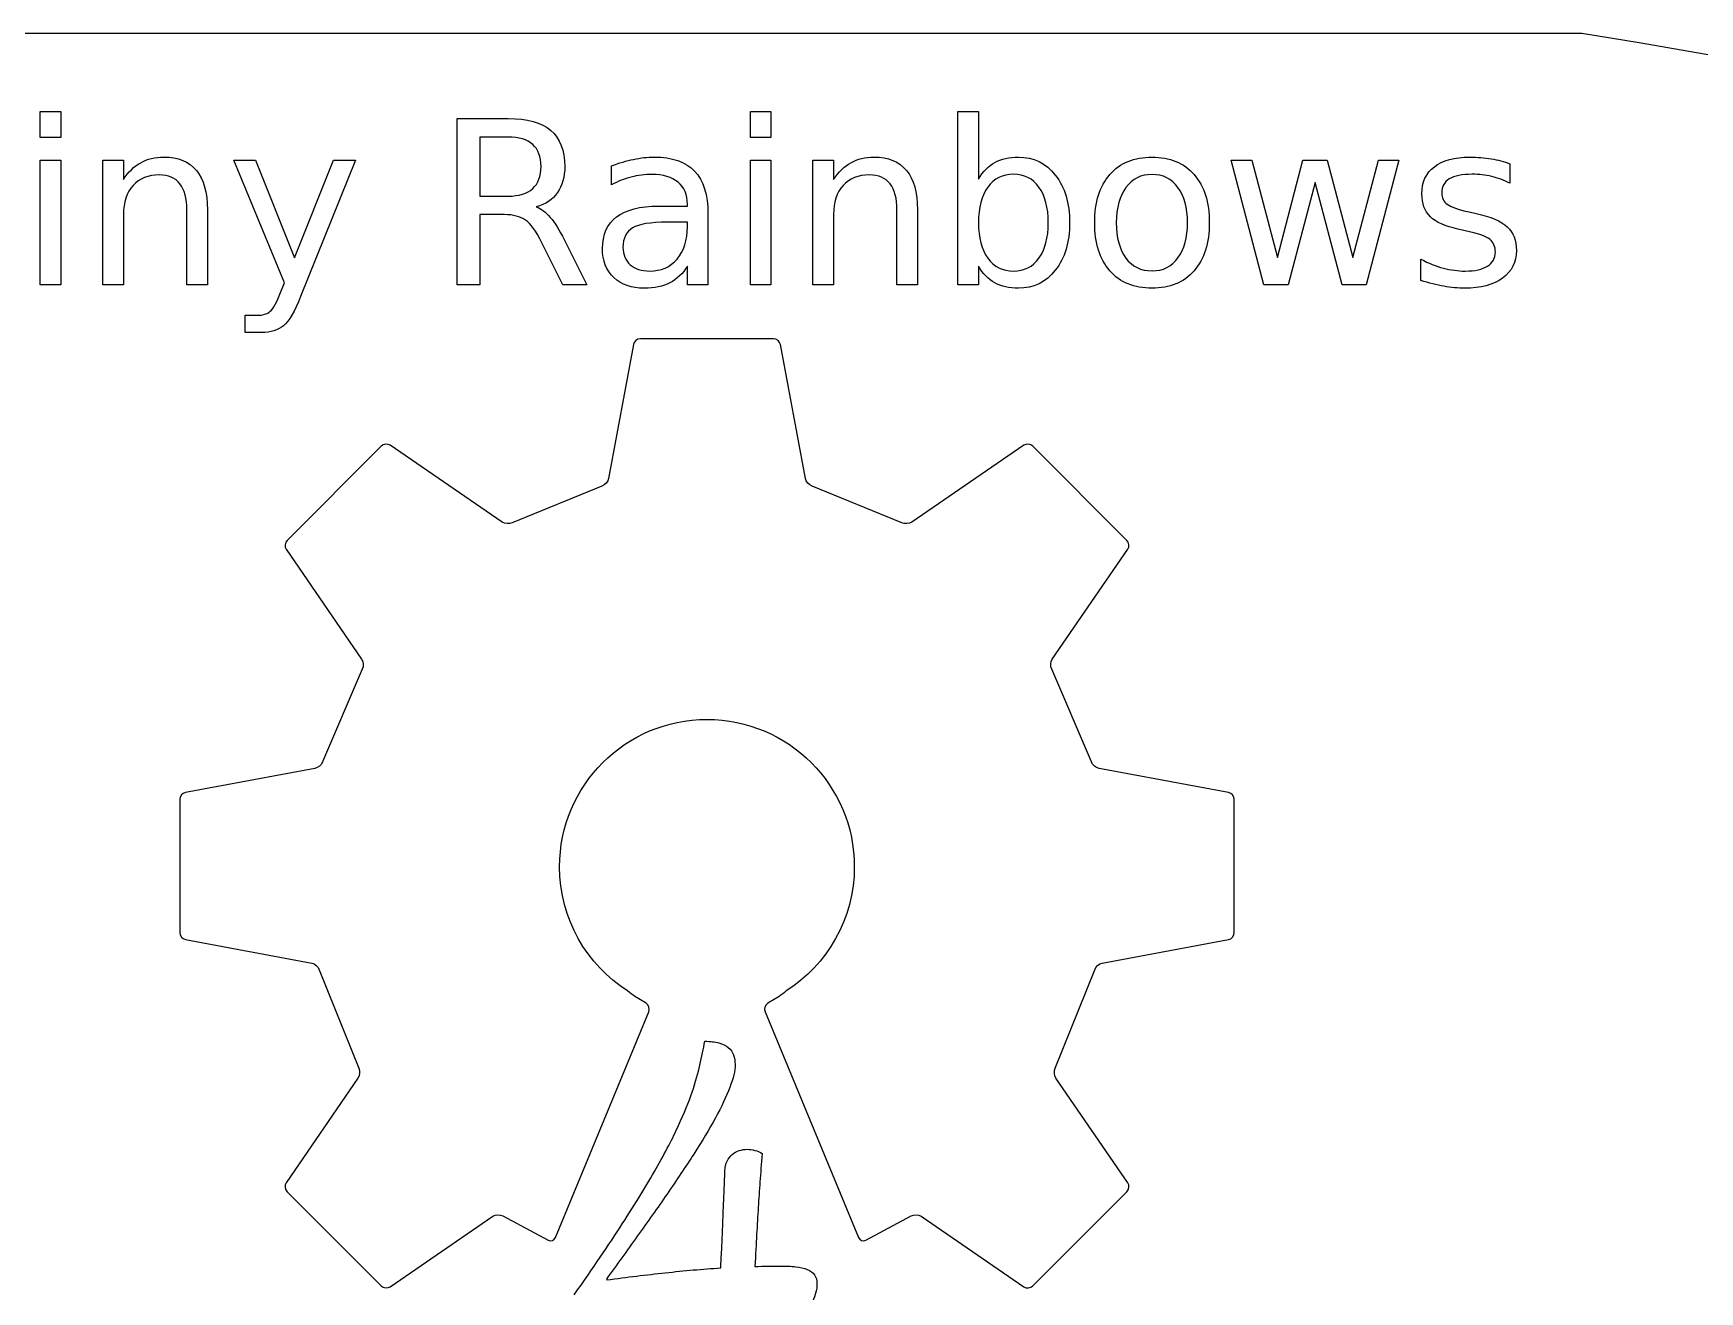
# Model space of a CAD drawing. Extents: x 1 to 248, y 2 to 47.
# Drawn here: x 201.64 to 220.31, y 32.56 to 46.67 of the extents above; entities that cross this region are included whole.
import ezdxf

# ---------------------------------------------------------------- set-up
doc = ezdxf.new("R2010")
doc.units = 0
doc.layers.get('0').update_dxf_attribs({"linetype": 'CONTINUOUS'})

msp = doc.modelspace()

# ---------------------------------------------------------------- linework, layer by layer
at = {"color": 1}
for p, q in [((199.388565, 46.66852), (218.988565, 46.66852)), ((208.36038, 43.179913), (208.081117, 41.679181)), ((209.931105, 43.244257), (208.437699, 43.244257)), ((210.287863, 41.679181), (210.008512, 43.179913)), ((205.534382, 42.041764), (204.478406, 40.985876)), ((206.888333, 41.190646), (205.634648, 42.051032)), ((212.734332, 42.051032), (211.480559, 41.190646)), ((213.890398, 40.985876), (212.83451, 42.041764)), ((208.006976, 41.594272), (207.001045, 41.182526)), ((211.367847, 41.182526), (210.362004, 41.594272)), ((204.469138, 40.88561), (205.314608, 39.653461)), ((213.054284, 39.653461), (213.899665, 40.88561)), ((205.32158, 39.541279), (204.876736, 38.503662)), ((213.491979, 38.503662), (213.047223, 39.541279)), ((204.790856, 38.429786), (203.339992, 38.159966)), ((215.028811, 38.159966), (213.577859, 38.429786)), ((203.275649, 38.082472), (203.275737, 36.589153)), ((215.092802, 36.589065), (215.092978, 38.082383)), ((203.34008, 36.511659), (204.755374, 36.248282)), ((213.613164, 36.248194), (215.028458, 36.51157)), ((204.839401, 36.173877), (205.281244, 35.070151)), ((213.087383, 35.070062), (213.529226, 36.173789)), ((208.502307, 35.796818), (208.375297, 35.874578)), ((209.993419, 35.874578), (209.866408, 35.796818)), ((207.486579, 33.173825), (208.533022, 35.702289)), ((209.835693, 35.702289), (210.882048, 33.173737)), ((205.272859, 34.957439), (204.468962, 33.785927)), ((213.899665, 33.785839), (213.09568, 34.957351)), ((204.478229, 33.685573), (205.534294, 32.629685)), ((212.834333, 32.629597), (213.890398, 33.685484)), ((205.63456, 32.620417), (206.785331, 33.410281)), ((206.895659, 33.414076), (207.40317, 33.14311)), ((210.965457, 33.143021), (211.472968, 33.413988)), ((211.583296, 33.410193), (212.734155, 32.620329))]:
    msp.add_line(p, q, dxfattribs=at)
at = {"color": 5}
for p, q in [((201.712637, 45.792279), (201.94257, 45.792279)), ((201.712637, 45.501111), (201.712637, 45.792279)), ((201.94257, 45.792279), (201.94257, 45.501111)), ((209.670396, 45.792279), (209.900329, 45.792279)), ((209.670396, 45.501111), (209.670396, 45.792279)), ((209.900329, 45.792279), (209.900329, 45.501111)), ((211.995997, 43.847825), (211.995997, 45.792278)), ((211.995997, 45.792278), (212.227178, 45.792278)), ((212.227178, 45.792278), (212.227178, 45.034991)), ((206.386319, 43.847825), (206.386319, 45.71355)), ((206.386319, 45.71355), (206.956156, 45.71355)), ((201.94257, 45.501111), (201.712637, 45.501111)), ((206.638749, 45.506109), (206.638749, 44.843795)), ((206.956156, 45.506109), (206.638749, 45.506109)), ((209.900329, 45.501111), (209.670396, 45.501111)), ((201.712637, 45.247432), (201.94257, 45.247432)), ((201.712637, 43.847825), (201.712637, 45.247432)), ((201.94257, 45.247432), (201.94257, 43.847825)), ((202.413703, 43.847825), (202.413703, 45.247432)), ((202.413703, 45.247432), (202.644885, 45.247432)), ((202.644885, 45.247432), (202.644885, 45.029993)), ((204.44815, 43.870319), (203.882053, 45.247432)), ((203.882053, 45.247432), (204.125737, 45.247432)), ((204.125737, 45.247432), (204.563112, 44.15274)), ((204.563112, 44.15274), (205.000495, 45.247432)), ((205.244171, 45.247432), (204.629347, 43.717862)), ((205.000495, 45.247432), (205.244171, 45.247432)), ((209.670396, 45.247432), (209.900329, 45.247432)), ((209.670396, 43.847825), (209.670396, 45.247432)), ((209.900329, 45.247432), (209.900329, 43.847825)), ((210.37147, 43.847825), (210.37147, 45.247432)), ((210.37147, 45.247432), (210.602652, 45.247432)), ((210.602652, 45.247432), (210.602652, 45.029993)), ((214.171635, 45.281172), (214.171635, 45.281172)), ((215.060137, 45.247432), (215.290069, 45.247432)), ((215.426279, 43.847825), (215.060137, 45.247432)), ((215.290069, 45.247432), (215.57749, 44.155239)), ((215.57749, 44.155239), (215.863654, 45.247432)), ((215.863654, 45.247432), (216.134833, 45.247432)), ((216.134833, 45.247432), (216.422246, 44.155239)), ((216.422246, 44.155239), (216.708418, 45.247432)), ((216.938359, 45.247432), (216.572208, 43.847825)), ((216.708418, 45.247432), (216.938359, 45.247432)), ((218.180557, 45.206194), (218.180509, 45.206193)), ((218.180509, 45.206193), (218.180509, 44.988755)), ((208.115837, 44.971259), (208.115837, 45.183699)), ((214.171635, 45.086227), (214.171635, 45.086227)), ((206.638749, 44.843795), (206.956156, 44.843795)), ((215.999872, 44.995003), (215.69745, 43.847825)), ((216.301037, 43.847825), (215.999872, 44.995003)), ((202.644885, 44.638853), (202.644885, 43.847825)), ((203.355921, 43.847825), (203.355921, 44.68509)), ((203.585854, 44.692588), (203.585854, 43.847825)), ((203.58587, 44.692588), (203.585854, 44.692588)), ((206.913668, 44.636353), (206.638749, 44.636353)), ((206.638749, 44.636353), (206.638749, 43.847825)), ((207.271073, 44.722579), (207.271073, 44.722579)), ((208.643186, 44.731327), (208.965599, 44.731327)), ((208.965599, 44.731327), (208.965599, 44.75382)), ((209.195531, 44.646351), (209.195531, 43.847825)), ((209.195531, 44.646351), (209.195531, 44.646351)), ((210.602652, 44.638853), (210.602652, 43.847825)), ((211.313688, 43.847825), (211.313688, 44.68509)), ((211.543621, 44.692588), (211.543621, 43.847825)), ((211.543637, 44.692588), (211.543621, 44.692588)), ((217.725666, 44.666346), (217.804419, 44.648851)), ((208.965583, 44.551377), (208.736892, 44.551377)), ((208.736892, 44.551377), (208.736908, 44.551377)), ((208.965583, 44.500142), (208.965583, 44.551377)), ((213.009456, 44.546379), (213.009456, 44.546379)), ((217.67943, 44.456404), (217.599467, 44.475149)), ((207.568489, 43.847825), (207.329803, 44.326441)), ((207.583482, 44.357682), (207.83966, 43.847825)), ((217.185839, 43.899061), (217.185839, 44.136494)), ((208.965599, 43.847825), (208.965599, 44.060265)), ((212.227178, 44.057766), (212.227178, 43.847825)), ((201.94257, 43.847825), (201.712637, 43.847825)), ((202.644885, 43.847825), (202.413703, 43.847825)), ((203.585854, 43.847825), (203.355921, 43.847825)), ((204.406879, 43.765349), (204.44815, 43.870319)), ((204.629347, 43.717862), (204.629315, 43.717862)), ((206.638749, 43.847825), (206.386319, 43.847825)), ((207.83966, 43.847825), (207.568489, 43.847825)), ((209.195531, 43.847825), (208.965599, 43.847825)), ((209.900329, 43.847825), (209.670396, 43.847825)), ((210.602652, 43.847825), (210.37147, 43.847825)), ((211.543621, 43.847825), (211.313688, 43.847825)), ((212.227178, 43.847825), (211.995997, 43.847825)), ((215.69745, 43.847825), (215.426279, 43.847825)), ((216.572208, 43.847825), (216.301037, 43.847825)), ((204.008236, 43.315475), (204.008236, 43.507921)), ((204.008236, 43.507921), (204.143204, 43.507921)), ((204.19194, 43.315475), (204.008236, 43.315475)), ((208.05728, 32.704243), (208.06228, 32.697143))]:
    msp.add_line(p, q, dxfattribs=at)
at = {"color": 1}
for points in [[(218.988565, 46.66852), (225.855255, 45.591094), (232.677145, 43.437989), (238.470165, 39.518142)], [(208.437699, 43.244257), (208.401776, 43.244257), (208.366912, 43.215306), (208.36038, 43.179913)], [(210.008512, 43.179913), (210.00198, 43.215306), (209.967116, 43.244257), (209.931105, 43.244257)], [(205.634648, 42.051032), (205.604904, 42.071421), (205.559802, 42.067272), (205.534382, 42.041764)], [(212.83451, 42.041764), (212.809002, 42.067272), (212.763988, 42.071421), (212.734332, 42.051032)], [(208.081117, 41.679181), (208.074409, 41.643787), (208.041222, 41.60557), (208.006976, 41.594272)], [(210.362004, 41.594272), (210.327846, 41.60557), (210.294571, 41.643787), (210.287863, 41.679181)], [(207.001045, 41.182526), (206.968741, 41.166639), (206.917901, 41.170257), (206.888333, 41.190646)], [(211.480559, 41.190646), (211.450902, 41.170257), (211.400063, 41.166639), (211.367847, 41.182526)], [(204.478406, 40.985876), (204.452986, 40.960368), (204.44875, 40.915266), (204.469138, 40.88561)], [(213.899665, 40.88561), (213.919878, 40.915266), (213.915906, 40.960368), (213.890398, 40.985876)], [(205.314608, 39.653461), (205.334908, 39.623628), (205.338085, 39.573319), (205.32158, 39.541279)], [(213.047223, 39.541279), (213.03063, 39.573319), (213.033807, 39.623628), (213.054284, 39.653461)], [(207.532828, 37.327207), (207.532828, 38.239315), (208.272294, 38.978692), (209.184314, 38.978692)], [(209.184314, 38.978692), (210.096333, 38.978692), (210.835711, 38.239315), (210.835711, 37.327207)], [(204.876736, 38.503662), (204.864909, 38.469592), (204.826338, 38.436405), (204.790856, 38.429786)], [(213.577859, 38.429786), (213.542554, 38.436405), (213.503895, 38.469592), (213.491979, 38.503662)], [(203.339992, 38.159966), (203.30451, 38.153258), (203.275649, 38.118483), (203.275649, 38.082472)], [(215.092978, 38.082383), (215.093067, 38.118483), (215.064116, 38.153258), (215.028811, 38.159966)], [(208.294978, 35.936097), (207.836805, 36.229482), (207.532828, 36.742731), (207.532828, 37.327207)], [(210.835711, 37.327207), (210.835711, 36.742731), (210.531822, 36.229482), (210.073561, 35.936097)], [(203.275737, 36.589153), (203.275737, 36.553142), (203.304687, 36.518102), (203.34008, 36.511659)], [(215.028458, 36.51157), (215.063763, 36.518013), (215.092802, 36.553054), (215.092802, 36.589065)], [(204.755374, 36.248282), (204.790768, 36.241839), (204.828633, 36.208211), (204.839401, 36.173877)], [(213.529226, 36.173789), (213.540083, 36.208123), (213.577683, 36.241751), (213.613164, 36.248194)], [(208.375297, 35.874578), (208.351819, 35.888876), (208.319956, 35.913502), (208.294978, 35.936097)], [(210.073561, 35.936097), (210.048759, 35.913502), (210.016808, 35.888876), (209.993419, 35.874578)], [(208.533022, 35.702289), (208.54688, 35.735564), (208.533022, 35.778018), (208.502307, 35.796818)], [(209.866408, 35.796818), (209.83587, 35.778018), (209.821924, 35.735564), (209.835693, 35.702289)], [(205.281244, 35.070151), (205.297043, 35.037758), (205.293336, 34.987095), (205.272859, 34.957439)], [(213.09568, 34.957351), (213.075379, 34.987007), (213.071584, 35.03767), (213.087383, 35.070062)], [(204.468962, 33.785927), (204.448661, 33.756271), (204.45281, 33.711081), (204.478229, 33.685573)], [(213.890398, 33.685484), (213.915906, 33.710992), (213.920054, 33.756183), (213.899665, 33.785839)], [(206.785331, 33.410281), (206.814987, 33.430581), (206.864679, 33.43217), (206.895659, 33.414076)], [(211.472968, 33.413988), (211.504036, 33.432082), (211.55364, 33.430581), (211.583296, 33.410193)], [(207.40317, 33.14311), (207.435298, 33.126693), (207.47281, 33.14055), (207.486579, 33.173825)], [(210.882048, 33.173737), (210.895817, 33.140462), (210.933241, 33.126693), (210.965457, 33.143021)], [(205.534294, 32.629685), (205.559713, 32.604353), (205.604816, 32.600205), (205.63456, 32.620417)], [(212.734155, 32.620329), (212.763811, 32.600117), (212.809002, 32.604265), (212.834333, 32.629597)]]:
    msp.add_open_spline(points, degree=3, dxfattribs=at)
at = {"color": 5}
for points in [[(206.956156, 45.71355), (207.169432, 45.71355), (207.328556, 45.66898), (207.433529, 45.579838)], [(207.433529, 45.579838), (207.538495, 45.490696), (207.590979, 45.356151), (207.590979, 45.176201)], [(207.231083, 45.422383), (207.169435, 45.4782), (207.077793, 45.506109), (206.956156, 45.506109)], [(207.324805, 45.176202), (207.324805, 45.285338), (207.293565, 45.367398), (207.231083, 45.422383)], [(202.644885, 45.029993), (202.699869, 45.114136), (202.764436, 45.177035), (202.838584, 45.21869)], [(202.838584, 45.21869), (202.913565, 45.260345), (202.99979, 45.281173), (203.097261, 45.281173)], [(203.097261, 45.281173), (203.258051, 45.281173), (203.379684, 45.231187), (203.462162, 45.131215)], [(208.115837, 45.183699), (208.19998, 45.21619), (208.281622, 45.24035), (208.360762, 45.256179)], [(208.360762, 45.256179), (208.439908, 45.272841), (208.516971, 45.281172), (208.591952, 45.281172)], [(208.591952, 45.281172), (208.794394, 45.281172), (208.9456, 45.228687), (209.045569, 45.123716)], [(210.602652, 45.029993), (210.657637, 45.114136), (210.7222, 45.177035), (210.796343, 45.21869)], [(210.796343, 45.21869), (210.871324, 45.260345), (210.957552, 45.281173), (211.055028, 45.281173)], [(211.055028, 45.281173), (211.215812, 45.281173), (211.337443, 45.231187), (211.419921, 45.131215)], [(212.227178, 45.034991), (212.275489, 45.118301), (212.336304, 45.179951), (212.409625, 45.21994)], [(212.409625, 45.21994), (212.483773, 45.260761), (212.572083, 45.281172), (212.674557, 45.281172)], [(212.674557, 45.281172), (212.844504, 45.281172), (212.98238, 45.213691), (213.088185, 45.078729)], [(213.699268, 45.086227), (213.813403, 45.216191), (213.970859, 45.281172), (214.171635, 45.281172)], [(214.171635, 45.281172), (214.371579, 45.281172), (214.528618, 45.216191), (214.642752, 45.086227)], [(217.335793, 45.173702), (217.429098, 45.245349), (217.56156, 45.281172), (217.733179, 45.281172)], [(217.733179, 45.281172), (217.818155, 45.281172), (217.898133, 45.274924), (217.973114, 45.262428)], [(217.973114, 45.262428), (218.04809, 45.249932), (218.117237, 45.231187), (218.180557, 45.206194)], [(203.046027, 45.081229), (202.921891, 45.081229), (202.824002, 45.041656), (202.752358, 44.962512)], [(203.278458, 44.982506), (203.226815, 45.048321), (203.149338, 45.081229), (203.046027, 45.081229)], [(203.462162, 45.131215), (203.544634, 45.032076), (203.58587, 44.885867), (203.58587, 44.692588)], [(207.231083, 44.927522), (207.293565, 44.984172), (207.324805, 45.067066), (207.324805, 45.176202)], [(207.590979, 45.176201), (207.590979, 45.058734), (207.563486, 44.961262), (207.508501, 44.883784)], [(208.334524, 45.057485), (208.258711, 45.038323), (208.185815, 45.009581), (208.115837, 44.971259)], [(208.568205, 45.086227), (208.488226, 45.086227), (208.410333, 45.076646), (208.334524, 45.057485)], [(208.860624, 44.998752), (208.791479, 45.057068), (208.694006, 45.086227), (208.568205, 45.086227)], [(209.045569, 45.123716), (209.145544, 45.018746), (209.195531, 44.859624), (209.195531, 44.646351)], [(211.003786, 45.081229), (210.879656, 45.081229), (210.781766, 45.041656), (210.710117, 44.962512)], [(211.236225, 44.982506), (211.184582, 45.048321), (211.107103, 45.081229), (211.003786, 45.081229)], [(211.419921, 45.131215), (211.502398, 45.032076), (211.543637, 44.885867), (211.543637, 44.692588)], [(212.618317, 45.088726), (212.496686, 45.088726), (212.400879, 45.040407), (212.330896, 44.943767)], [(212.904489, 44.943767), (212.835339, 45.040407), (212.739948, 45.088726), (212.618317, 45.088726)], [(213.088185, 45.078729), (213.194823, 44.943767), (213.248142, 44.766317), (213.248142, 44.546379)], [(213.529316, 44.546379), (213.529316, 44.776314), (213.585967, 44.956264), (213.699268, 45.086227)], [(214.171635, 45.086227), (214.048333, 45.086227), (213.95086, 45.037907), (213.879216, 44.941268)], [(214.462797, 44.940018), (214.391153, 45.037491), (214.294099, 45.086227), (214.171635, 45.086227)], [(214.642752, 45.086227), (214.756887, 44.956264), (214.813954, 44.776314), (214.813954, 44.546379)], [(217.195826, 44.868788), (217.195826, 45.000418), (217.242482, 45.102056), (217.335793, 45.173702)], [(217.503198, 45.036242), (217.446547, 45.001252), (217.418222, 44.948767), (217.418222, 44.878786)], [(217.760625, 45.088727), (217.646491, 45.088727), (217.560682, 45.071232), (217.503198, 45.036242)], [(217.978063, 45.063734), (217.90808, 45.080396), (217.835601, 45.088727), (217.760625, 45.088727)], [(218.180509, 44.988755), (218.115523, 45.022079), (218.048041, 45.047072), (217.978063, 45.063734)], [(202.752358, 44.962512), (202.680709, 44.883367), (202.644885, 44.775481), (202.644885, 44.638853)], [(203.355921, 44.68509), (203.355921, 44.817553), (203.3301, 44.916691), (203.278458, 44.982506)], [(206.956156, 44.843795), (207.077793, 44.843795), (207.169435, 44.871704), (207.231083, 44.927522)], [(207.508501, 44.883784), (207.454355, 44.806305), (207.375212, 44.752571), (207.271073, 44.722579)], [(208.965599, 44.75382), (208.965599, 44.859624), (208.930607, 44.941268), (208.860624, 44.998752)], [(210.710117, 44.962512), (210.638473, 44.883367), (210.602652, 44.775481), (210.602652, 44.638853)], [(211.313688, 44.68509), (211.313688, 44.817553), (211.287867, 44.916691), (211.236225, 44.982506)], [(212.330896, 44.943767), (212.261751, 44.847961), (212.227178, 44.715498), (212.227178, 44.546379)], [(213.009456, 44.546379), (213.009456, 44.715498), (212.974467, 44.847961), (212.904489, 44.943767)], [(213.879216, 44.941268), (213.807567, 44.845461), (213.771742, 44.713832), (213.771742, 44.546379)], [(214.57027, 44.546379), (214.57027, 44.712166), (214.534446, 44.843379), (214.462797, 44.940018)], [(217.290806, 44.61261), (217.227486, 44.675093), (217.195826, 44.760485), (217.195826, 44.868788)], [(217.418222, 44.878786), (217.418222, 44.825468), (217.438642, 44.783396), (217.479483, 44.752572)], [(207.149855, 44.575121), (207.092372, 44.615942), (207.013643, 44.636353), (206.913668, 44.636353)], [(207.271073, 44.722579), (207.325225, 44.704251), (207.377711, 44.665095), (207.428531, 44.605112)], [(208.170819, 44.611361), (208.276624, 44.691338), (208.43408, 44.731327), (208.643186, 44.731327)], [(217.479483, 44.752572), (217.520324, 44.72258), (217.602385, 44.693838), (217.725666, 44.666346)], [(217.804419, 44.648851), (217.967703, 44.613861), (218.083503, 44.564291), (218.15182, 44.500143)], [(207.329803, 44.326441), (207.268155, 44.451406), (207.208172, 44.534299), (207.149855, 44.575121)], [(207.428531, 44.605112), (207.480173, 44.545129), (207.531824, 44.462652), (207.583482, 44.357682)], [(208.013361, 44.255211), (208.013361, 44.412666), (208.065847, 44.531383), (208.170819, 44.611361)], [(208.350767, 44.487645), (208.279123, 44.445157), (208.243301, 44.372678), (208.243301, 44.270206)], [(208.736908, 44.551377), (208.551129, 44.551377), (208.422416, 44.530133), (208.350767, 44.487645)], [(208.849363, 44.138993), (208.926843, 44.229801), (208.965583, 44.350184), (208.965583, 44.500142)], [(212.227178, 44.546379), (212.227178, 44.37726), (212.261751, 44.24438), (212.330896, 44.147741)], [(212.904489, 44.147741), (212.974467, 44.24438), (213.009456, 44.37726), (213.009456, 44.546379)], [(213.248142, 44.546379), (213.248142, 44.32644), (213.194823, 44.14899), (213.088185, 44.014028)], [(213.699268, 44.006531), (213.585967, 44.137327), (213.529316, 44.317277), (213.529316, 44.546379)], [(213.771742, 44.546379), (213.771742, 44.378926), (213.807151, 44.24688), (213.877967, 44.15024)], [(214.462797, 44.15149), (214.534446, 44.248129), (214.57027, 44.379759), (214.57027, 44.546379)], [(214.813954, 44.546379), (214.813954, 44.317277), (214.756887, 44.137327), (214.642752, 44.006531)], [(217.599467, 44.475149), (217.457007, 44.50514), (217.35412, 44.550961), (217.290806, 44.61261)], [(217.955598, 44.360181), (217.913951, 44.393506), (217.821895, 44.42558), (217.67943, 44.456404)], [(218.15182, 44.500143), (218.220965, 44.436827), (218.255538, 44.348102), (218.255538, 44.233967)], [(208.243301, 44.270206), (208.243301, 44.188563), (208.269955, 44.123581), (208.323264, 44.075261)], [(218.019358, 44.216472), (218.019358, 44.278954), (217.998105, 44.326857), (217.955598, 44.360181)], [(208.139576, 43.931552), (208.055432, 44.012362), (208.013361, 44.120249), (208.013361, 44.255211)], [(208.323264, 44.075261), (208.37741, 44.027774), (208.450722, 44.004031), (208.5432, 44.004031)], [(208.5432, 44.004031), (208.670662, 44.004031), (208.772716, 44.049018), (208.849363, 44.138993)], [(212.330896, 44.147741), (212.400879, 44.051934), (212.496686, 44.004031), (212.618317, 44.004031)], [(212.618317, 44.004031), (212.739948, 44.004031), (212.835339, 44.051934), (212.904489, 44.147741)], [(213.877967, 44.15024), (213.94961, 44.054434), (214.0475, 44.006531), (214.171635, 44.006531)], [(214.171635, 44.006531), (214.294099, 44.006531), (214.391153, 44.05485), (214.462797, 44.15149)], [(217.185839, 44.136494), (217.270815, 44.09234), (217.354542, 44.059016), (217.437019, 44.036523)], [(217.931883, 44.059016), (217.9902, 44.096505), (218.019358, 44.148991), (218.019358, 44.216472)], [(218.255538, 44.233967), (218.255538, 44.104004), (218.203887, 44.001116), (218.100586, 43.925304)], [(208.481979, 43.811585), (208.338686, 43.811585), (208.224552, 43.851574), (208.139576, 43.931552)], [(208.965599, 44.060265), (208.913096, 43.975289), (208.847697, 43.91239), (208.769401, 43.871569)], [(212.409625, 43.871568), (212.336315, 43.91239), (212.2755, 43.974456), (212.227178, 44.057766)], [(213.088185, 44.014028), (212.98238, 43.879066), (212.844504, 43.811585), (212.674557, 43.811585)], [(214.171635, 43.811585), (213.970859, 43.811585), (213.813403, 43.876567), (213.699268, 44.006531)], [(214.642752, 44.006531), (214.528618, 43.876567), (214.371579, 43.811585), (214.171635, 43.811585)], [(217.442017, 43.83408), (217.361206, 43.848242), (217.275813, 43.869903), (217.185839, 43.899061)], [(217.437019, 44.036523), (217.519497, 44.014862), (217.601141, 44.004031), (217.681953, 44.004031)], [(218.100586, 43.925304), (217.998113, 43.849492), (217.856903, 43.811586), (217.676955, 43.811586)], [(217.681953, 44.004031), (217.790257, 44.004031), (217.873567, 44.02236), (217.931883, 44.059016)], [(204.290659, 43.552908), (204.325643, 43.5829), (204.364383, 43.653713), (204.406879, 43.765349)], [(204.629315, 43.717862), (204.564334, 43.551242), (204.501017, 43.442522), (204.439364, 43.391703)], [(208.769401, 43.871569), (208.691088, 43.83158), (208.595281, 43.811585), (208.481979, 43.811585)], [(212.674557, 43.811585), (212.572083, 43.811585), (212.483773, 43.831579), (212.409625, 43.871568)], [(217.676955, 43.811586), (217.601974, 43.811586), (217.523661, 43.819084), (217.442017, 43.83408)], [(204.143204, 43.507921), (204.206519, 43.507921), (204.25567, 43.522916), (204.290659, 43.552908)], [(204.439364, 43.391703), (204.377715, 43.340884), (204.29524, 43.315475), (204.19194, 43.315475)], [(209.1058, 35.105084), (209.1258, 35.196881), (209.144033, 35.285736), (209.1605, 35.371648)], [(209.1605, 35.371648), (209.2229, 35.371648), (209.27527, 35.365175), (209.31761, 35.352228)], [(209.31761, 35.352228), (209.361143, 35.340462), (209.39645, 35.323398), (209.42353, 35.301038)], [(209.42353, 35.301038), (209.450597, 35.278678), (209.47003, 35.251022), (209.48183, 35.218068)], [(209.49953, 35.110383), (209.49953, 35.040947), (209.47953, 34.955035), (209.43953, 34.852645)], [(209.48183, 35.218068), (209.49363, 35.186295), (209.49953, 35.1504), (209.49953, 35.110383)], [(209.0175, 34.801448), (209.0563, 34.913252), (209.085733, 35.014464), (209.1058, 35.105084)], [(208.86568, 34.427198), (208.929213, 34.566071), (208.97982, 34.690821), (209.0175, 34.801448)], [(209.43953, 34.852645), (209.400663, 34.751433), (209.347117, 34.637864), (209.27889, 34.511937)], [(208.615, 33.945264), (208.718567, 34.127682), (208.802127, 34.288326), (208.86568, 34.427198)], [(209.27889, 34.511937), (209.21063, 34.387188), (209.130013, 34.252435), (209.03704, 34.107677)], [(209.03704, 34.107677), (208.94406, 33.964098), (208.844023, 33.814634), (208.73693, 33.659284)], [(209.38451, 33.92052), (209.385843, 33.961714), (209.394077, 33.997609), (209.40921, 34.028205)], [(209.40921, 34.028205), (209.424543, 34.058805), (209.443977, 34.083519), (209.46751, 34.102345)], [(209.46751, 34.102345), (209.491043, 34.122352), (209.51751, 34.137062), (209.54691, 34.146475)], [(209.54691, 34.146475), (209.57631, 34.155889), (209.605743, 34.160595), (209.63521, 34.160595)], [(209.63521, 34.160595), (209.663477, 34.160595), (209.69171, 34.156475), (209.71991, 34.148235)], [(209.71991, 34.148235), (209.74931, 34.141175), (209.776977, 34.129405), (209.80291, 34.112925)], [(209.80291, 34.112925), (209.79351, 33.997591), (209.785277, 33.89226), (209.77821, 33.796932)], [(208.23546, 33.323869), (208.3861, 33.556893), (208.512613, 33.764024), (208.615, 33.945264)], [(209.37041, 33.549801), (209.375077, 33.656898), (209.379777, 33.780471), (209.38451, 33.92052)], [(208.73693, 33.659284), (208.63101, 33.505113), (208.519793, 33.347411), (208.40328, 33.186177)], [(209.77821, 33.796932), (209.771143, 33.701604), (209.764677, 33.605688), (209.75881, 33.509184)], [(209.35981, 33.263818), (209.363143, 33.348554), (209.366677, 33.443882), (209.37041, 33.549801)], [(209.75881, 33.509184), (209.75281, 33.41268), (209.74691, 33.311468), (209.74111, 33.205548)], [(207.69527, 32.529472), (207.90593, 32.827224), (208.085993, 33.092023), (208.23546, 33.323869)], [(209.34921, 33.034326), (209.352543, 33.103762), (209.356077, 33.18026), (209.35981, 33.263818)], [(208.40328, 33.186177), (208.287947, 33.024944), (208.172613, 32.864299), (208.05728, 32.704243)], [(209.74111, 33.205548), (209.73511, 33.100805), (209.728643, 32.981351), (209.72171, 32.847186)], [(209.33861, 32.831313), (209.341943, 32.89722), (209.345477, 32.964891), (209.34921, 33.034326)], [(208.06228, 32.697143), (208.28706, 32.727743), (208.50537, 32.754223), (208.71721, 32.776583)], [(208.71721, 32.776583), (208.92905, 32.800123), (209.136183, 32.818367), (209.33861, 32.831313)], [(209.72171, 32.847186), (209.824103, 32.85072), (209.918843, 32.852486), (210.00593, 32.852486)], [(210.00593, 32.852486), (210.070663, 32.852486), (210.12833, 32.849553), (210.17893, 32.843686)], [(210.17893, 32.843686), (210.22953, 32.838953), (210.272487, 32.82895), (210.3078, 32.813676)], [(210.3078, 32.813676), (210.343133, 32.799556), (210.3702, 32.77955), (210.389, 32.753656)], [(210.389, 32.753656), (210.4078, 32.727763), (210.4172, 32.693633), (210.4172, 32.651267)], [(210.4172, 32.651267), (210.4172, 32.595954), (210.400133, 32.52946), (210.366, 32.451785)]]:
    msp.add_open_spline(points, degree=3, dxfattribs=at)

doc.saveas('drawing.dxf')
